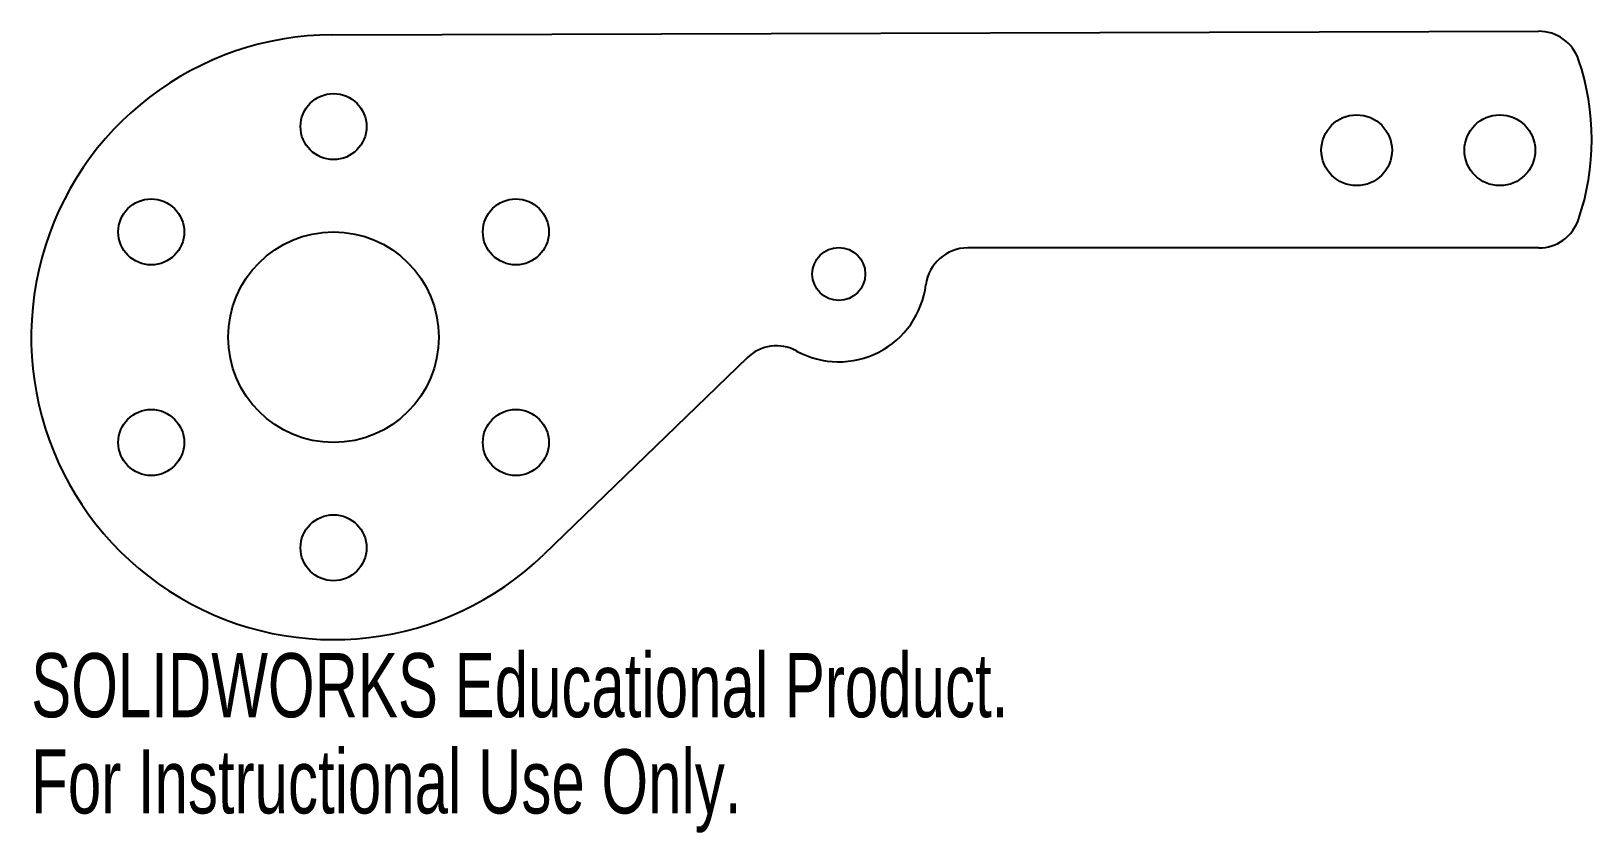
# Model space of a CAD drawing. Header units: inches. Extents: x -0.9 to 3.74, y -1.47 to 0.91.
import ezdxf

# ---------------------------------------------------------------- set-up
doc = ezdxf.new("R2010")
doc.units = ezdxf.units.IN
doc.header["$MEASUREMENT"] = 0
doc.styles.add('SLDTEXTSTYLE0', font='TXT', dxfattribs={"width": 0.7})

msp = doc.modelspace()

# ---------------------------------------------------------------- linework, layer by layer
at = {"color": 7, "linetype": 'Continuous', "lineweight": 25}
for p, q in [((-0.0026, 0.8975), (3.5777, 0.908)), ((3.578, 0.265), (1.8827, 0.265)), ((1.2281, -0.0609), (0.6239, -0.6452))]:
    msp.add_line(p, q, dxfattribs=at)
for centre, radius in [((0, 0.625), 0.098), ((3.0375, 0.5548), 0.105), ((3.4625, 0.5548), 0.105), ((-0.5413, 0.3125), 0.098), ((0.5413, 0.3125), 0.098), ((0, 0), 0.3125), ((1.5, 0.1875), 0.0787), ((-0.5413, -0.3125), 0.098), ((0.5413, -0.3125), 0.098), ((0, -0.625), 0.098)]:
    msp.add_circle(centre, radius, dxfattribs=at)
for centre, radius, start, end in [((0, 0), 0.8975, 90.1684, 314.0394), ((3.5781, 0.783), 0.125, 18.7793, 90.1684), ((3.0005, 0.5866), 0.735, 341.1936, 18.7793), ((3.578, 0.39), 0.125, 270, 341.1936), ((1.8827, 0.14), 0.125, 90, 172.9239), ((1.5, 0.1875), 0.2606, 241.3226, 352.9239), ((1.315, -0.1508), 0.125, 61.3226, 134.0394)]:
    msp.add_arc(centre, radius, start, end, dxfattribs=at)

# ---------------------------------------------------------------- texts
at = {"color": 7, "linetype": 'Continuous', "char_height": 0.1903, "attachment_point": 1, "style": 'SLDTEXTSTYLE0'}
for s, insert in [('SOLIDWORKS Educational Product.', (-0.8975, -0.9376)), ('For Instructional Use Only.', (-0.8975, -1.2231))]:
    msp.add_mtext(s, dxfattribs=dict(at, insert=insert))

doc.saveas('drawing.dxf')
